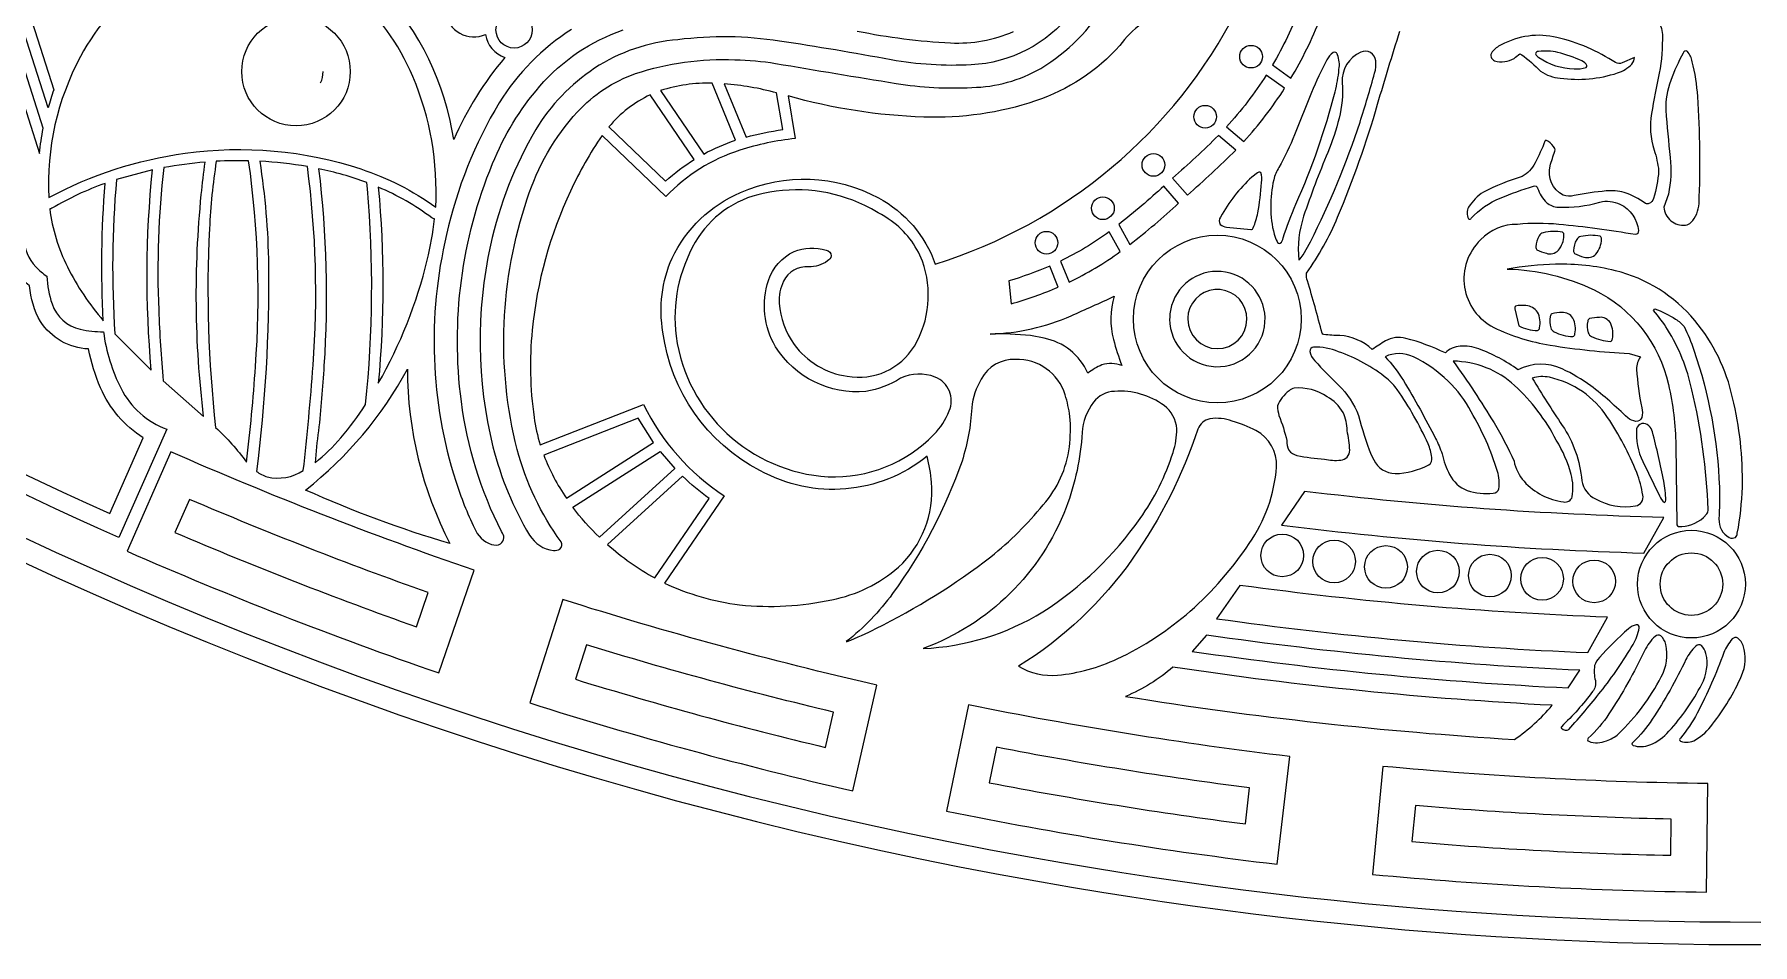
# Model space of a CAD drawing. Extents: x 0.3 to 22.9, y 0.3 to 22.9.
# Drawn here: x 6.842 to 11.589, y 0.273 to 2.79 of the extents above; entities that cross this region are included whole.
import ezdxf

# ---------------------------------------------------------------- set-up
doc = ezdxf.new("R2010")
doc.units = 0
doc.layers.get('0').update_dxf_attribs({"linetype": 'CONTINUOUS'})

msp = doc.modelspace()

# ---------------------------------------------------------------- linework, layer by layer
for points in [[(3.3142, 3.8737, 0.163521), (9.6242, 0.4465, 0.120172), (14.9519, 0.7854, 0.181777), (21.2452, 5.6945, 0.144148), (22.8969, 11.895, 0.188589), (19.6736, 19.5024, 0.185161), (12.301, 22.8811, 0.117209), (7.172, 22.009, 0.205007), (1.0046, 15.597, 0.089875), (0.2744, 11.5899, 0.190376), (3.3142, 3.8737)], [(19.638, 19.4494, 0.185169), (12.3102, 22.8179, 0.117227), (7.2083, 21.9566, 0.205002), (1.0677, 15.5872, 0.090157), (0.3369, 11.5899, 0.189152), (3.351, 3.9258, 0.162934), (9.5961, 0.5149, 0.121048), (14.9333, 0.845, 0.176273), (21.0659, 5.5259, 0.149242), (22.8347, 11.8803, 0.189626), (19.638, 19.4494)], [(3.6952, 4.7136, 0.093155), (6.7418, 2.309, 0.142562), (6.8139, 2.2274, 0.193525), (6.8466, 2.1464, 0.051441), (6.8766, 2.121, 0.066621), (6.8911, 2.0441, 0.260988), (6.9692, 1.9742, 0.057372), (7.0332, 1.9675, 0.084149), (7.0818, 1.8105, 0.191142), (7.2086, 1.6981), (7.076, 1.3986, -0.184586), (1.4291, 7.0046, -0.109103), (0.446, 11.7434, -0.195614), (3.7142, 19.4742, -0.012747), (4.1281, 19.8667), (4.5799, 19.3653, 0.143763), (1.4975, 14.3855, 0.10076), (1.2127, 10.1906, 0.147299), (3.6952, 4.7136)], [(1.0784, 12.0133, -0.172995), (3.713, 18.5618, -0.026822), (4.5094, 19.3689), (4.1244, 19.7961, 0.135351), (0.9831, 14.8536, 0.108341), (0.5953, 10.0918, 0.151917), (3.3881, 4.1189, 0.102753), (7.0505, 1.4647), (7.1431, 1.6738, -0.149793), (7.0253, 1.8122, -0.051818), (6.9916, 1.9198, -0.23974), (6.8591, 1.9955, -0.106316), (6.8288, 2.0946, -0.184724), (6.7664, 2.1998, -0.100062), (6.7055, 2.2716, -0.178747), (1.8261, 7.6664, -0.105978), (1.0784, 12.0133)], [(7.4529, 3.8197, -0.205715), (7.6615, 3.7513, -0.184719), (7.8161, 3.4392, -0.141867), (7.7913, 3.3085, -0.110117), (7.6762, 3.2015, -0.055577), (7.4763, 3.1171, -0.027096), (7.3424, 3.0824, 0.006977), (6.9191, 2.9991, 0.016213), (6.7898, 2.9674), (6.8958, 2.6359, 0.017124), (6.8802, 2.5861), (6.7612, 2.9582, -0.438231)], [(7.4985, 3.0149, 0.197669), (7.1601, 2.9419, 0.119096), (6.9694, 2.7279, 0.135738), (6.882, 2.3384, -0.089296), (7.2591, 2.4607, -0.115364), (7.7445, 2.4173, -0.077113), (7.951, 2.3117, 0.113835), (7.8879, 2.6728, 0.115144), (7.7164, 2.9085, 0.129715), (7.4985, 3.0149)], [(6.704, 2.9399), (6.856, 2.4604, -0.022007), (6.8668, 2.5297), (6.7326, 2.9491, -0.435886)], [(7.8665, 2.9115, 0.491726), (7.9775, 2.8504, 0.491827), (8.0886, 2.7893, 0.280496), (8.1422, 2.7257, 0.071928), (8.0008, 2.4987, 0.152292), (7.8001, 2.9123, 0.195421), (7.8665, 2.9115)], [(9.2488, 2.8396, -0.000414), (8.9618, 2.8885, 0.067324)], [(8.2942, 1.3667, 0.398075), (8.2972, 1.3866, -0.090971), (8.1759, 1.6421, -0.144048), (8.2039, 2.3345, -0.108928), (8.3428, 2.5752, -0.122702), (8.5031, 2.681, -0.091967), (8.7778, 2.7191, -0.034346), (8.8902, 2.7092, 0.002183), (9.2231, 2.6539, 0.053127), (9.4324, 2.6426, 0.126729), (9.6226, 2.6955, 0.123414), (9.8045, 2.8785, 0.050435)], [(8.8468, 1.5838, -0.245684), (8.5788, 1.9664, -0.1484), (8.6043, 2.1709, -0.183109), (8.7931, 2.3523, -0.231286), (9.174, 2.3377, -0.185878), (9.3313, 2.1546, 0.20124), (10.1644, 2.8553, 0.061677)], [(10.3135, 2.668, 0.039753), (10.3953, 2.8338), (10.3398, 2.8635, -0.039813), (10.2627, 2.7049), (10.3135, 2.668)], [(8.3262, 2.8032, 0.110485), (8.1264, 2.6004, 0.079907), (7.981, 2.2358, 0.136445), (8.0066, 1.5539, 0.03401), (8.0579, 1.4243)], [(8.0579, 1.4243, 0.20902), (8.1049, 1.3795, 0.207121), (8.1304, 1.381, 0.447999), (8.1327, 1.4148, -0.084666), (8.022, 1.7745, -0.131079), (8.1081, 2.4321, -0.081186), (8.2383, 2.6458, -0.132707), (8.4688, 2.8016, -0.100968)], [(9.707, 2.848, -0.216292), (9.4305, 2.7051, -0.057497), (9.2091, 2.7191, 0.008714), (8.901, 2.7708, 0.070461), (8.6204, 2.7746, 0.126404), (8.3899, 2.6956, 0.10968), (8.2274, 2.5262, 0.078564), (8.1026, 2.2071, 0.116088), (8.1093, 1.6491, 0.074088), (8.2104, 1.4049, 0.227178), (8.2762, 1.3627, 0.173781), (8.2942, 1.3667)], [(9.9009, 2.8183, 0.082757), (9.8411, 2.7584, -0.128438), (9.6082, 2.6054, -0.089298), (9.2996, 2.5607, -0.059966), (8.9246, 2.6191), (8.9444, 2.5015, 0.050895), (8.7911, 2.469, 0.124175), (8.5867, 2.3414), (8.4106, 2.51, 0.041427), (8.3236, 2.3564, 0.08583), (8.2176, 1.9717, 0.059772), (8.2228, 1.7307, 0.040965), (8.2399, 1.6549), (8.5251, 1.7659, 0.135282), (8.7481, 1.5142), (8.5831, 1.2728, 0.079638), (8.7905, 1.2126, 0.080692), (9.0454, 1.2266, 0.132821), (9.2294, 1.3165, 0.231922), (9.3209, 1.5512, 0.043098), (9.3086, 1.623, -0.304801), (8.8468, 1.5838)], [(11.3215, 2.8288, -0.230465), (11.3398, 2.7893, -0.050806), (11.3314, 2.6819, 0.019278), (11.3101, 2.5706, 0.126391), (11.3171, 2.4696, -0.054703), (11.3296, 2.4118, -0.056968), (11.3157, 2.336, -0.219447), (11.3028, 2.3215, -0.158852), (11.2933, 2.322, 0.082881), (11.2344, 2.3524, 0.083769), (11.1849, 2.3565, 0.029102), (11.0962, 2.3436, -0.123766), (11.0658, 2.345, -0.346204), (11.0296, 2.426, -0.010823), (11.0427, 2.4664, 0.322806), (11.0388, 2.4798, 0.102256), (11.0194, 2.4965, 0.4176), (11.0156, 2.4943, -0.023863), (10.9884, 2.4339, -0.151001), (10.9521, 2.3964, 0.053082), (10.8458, 2.3532, 0.115108), (10.8046, 2.3119, 0.244827), (10.8045, 2.2794, 0.469237), (10.8116, 2.281, -0.105716), (10.8921, 2.3368, -0.024576), (10.9842, 2.37)], [(9.1157, 2.7986, 0.038178), (9.3735, 2.7659, 0.115021), (9.547, 2.7974, 0.132147)], [(10.9842, 2.37, -0.414474), (10.9952, 2.3645, 0.118466), (11.0203, 2.3241, 0.159606), (11.0523, 2.3118, 0.084902), (11.167, 2.3258, -0.173575), (11.2227, 2.3199, -0.260666), (11.274, 2.2469), (11.2717, 2.239, -0.241431), (11.2653, 2.2359, 0.019899), (11.0537, 2.2641, 0.045617), (10.9397, 2.2643, 0.208046), (10.8377, 2.2214, 0.518149), (10.8744, 1.9793, 0.073303), (11.0301, 1.9302, 0.028219), (11.2483, 1.9076), (11.2797, 1.8983, 0.173279), (11.2686, 1.8637, 0.037222), (11.2832, 1.757, -0.115189), (11.283, 1.7306, -0.377992), (11.267, 1.7195, -0.147388), (11.2441, 1.7294, 0.026161), (11.1423, 1.8181, 0.047417), (11.0632, 1.8645, 0.230571), (10.9409, 1.8624, 0.068899), (10.8324, 1.92, 0.104407), (10.7812, 1.9275, 0.186196), (10.7404, 1.9087, 0.051687), (10.6312, 1.9489, 0.20441), (10.5749, 1.942, 0.028144), (10.5383, 1.9179, 0.179065), (10.4487, 1.9569, -0.032457), (10.4042, 1.9599, -0.2905), (10.3998, 1.9631, 0.012097), (10.3592, 2.1081, -0.131773), (10.3568, 2.129, 0.055374), (10.4427, 2.2843, 0.028846), (10.5533, 2.5965, -0.007324), (10.615, 2.7985, -0.140694)], [(11.2557, 2.7071, 0.145244), (11.2628, 2.7257), (11.2285, 2.7106, -0.219774), (11.2105, 2.7113, 0.087597), (11.0487, 2.781, 0.184908), (10.8947, 2.7602, 0.110786), (10.8693, 2.7407, 0.499648), (10.8764, 2.7164, 0.205804), (10.9307, 2.7231, -0.048894), (10.946, 2.7353), (10.9514, 2.7332, -0.0295), (11.0032, 2.6878, 0.135493), (11.0574, 2.6684, 0.114836), (11.216, 2.6829, 0.114804), (11.2557, 2.7071)], [(10.2805, 2.4213, 0.079364), (10.2662, 2.3876, 0.118591), (10.2673, 2.2367, 0.072198), (10.2756, 2.2165, 0.407324), (10.2844, 2.2118, 0.180981), (10.2924, 2.2271, -0.019408), (10.3274, 2.3203, 0.04287), (10.4357, 2.6308, 0.038891), (10.4465, 2.6924, 0.130557), (10.4423, 2.7333, 0.51035), (10.43, 2.7392, 0.098582), (10.4133, 2.7194, 0.026401), (10.3707, 2.6285), (10.3235, 2.512, -0.036067), (10.2805, 2.4213)], [(10.5046, 2.5466, 0.007923), (10.545, 2.6826, 0.090468), (10.5481, 2.7162, 0.535217), (10.5066, 2.7401, 0.318516), (10.4555, 2.6557, -0.077782), (10.4468, 2.5578, -0.035851), (10.4158, 2.4633, 0.019696), (10.3488, 2.2869, 0.108247), (10.3357, 2.1656, 0.088226), (10.3477, 2.1804), (10.3678, 2.2163, 0.036992), (10.5046, 2.5466)], [(11.1176, 2.7159, 0.04922), (11.0508, 2.7393, 0.093935), (10.9981, 2.7419, 0.416808), (10.9897, 2.7354, 0.203414), (10.9982, 2.7257, 0.148024), (11.096, 2.6946, 0.130919), (11.1295, 2.6983, 0.328077), (11.1315, 2.703, 0.17746), (11.1176, 2.7159)], [(11.4189, 2.2693, 0.177161), (11.4411, 2.3218, 0.02814), (11.4376, 2.6174, 0.045078), (11.4223, 2.7139, 0.127797), (11.4089, 2.742, 0.587308), (11.3974, 2.7379, 0.043976), (11.3633, 2.6618, 0.109444), (11.3496, 2.5797, 0.009898), (11.3615, 2.449, -0.07973), (11.3567, 2.3478), (11.3439, 2.3121, 0.426759), (11.4039, 2.2622, 0.166019), (11.4189, 2.2693)], [(7.6331, 2.6551, 0.108712), (7.64, 2.6865)], [(10.1357, 2.5335), (10.1834, 2.4931, 0.042152), (10.2963, 2.6403), (10.2456, 2.6771, -0.043231), (10.1357, 2.5335)], [(8.6655, 2.4436), (8.5437, 2.6227, 0.107946), (8.4295, 2.5335), (8.5863, 2.3834, -0.049551), (8.6655, 2.4436)], [(8.6916, 2.4587, -0.043027), (8.7797, 2.4968), (8.7148, 2.6545, 0.082838), (8.5722, 2.6342), (8.6916, 2.4587)], [(8.8927, 2.6276, 0.046792), (8.7478, 2.653), (8.8085, 2.5057, -0.029887), (8.9099, 2.5261), (8.8927, 2.6276)], [(10.1134, 2.5098, -0.014831), (9.9867, 2.3921), (10.0276, 2.3448, 0.014423), (10.1612, 2.4693), (10.1134, 2.5098)], [(7.1859, 2.027, 0.012651), (7.198, 1.832), (7.3099, 1.7333, -0.054888), (7.3034, 2.3465, -0.010157), (7.3142, 2.4364, 0.025357), (7.1998, 2.421, 0.039281), (7.1859, 2.027)], [(7.453, 1.8709, 0.053834), (7.4343, 2.4399, 0.019117), (7.3448, 2.4385, 0.025809), (7.326, 2.2526, 0.040373), (7.3431, 1.7027, -0.047455), (7.4286, 1.6069, 0.012817), (7.453, 1.8709)], [(7.4648, 2.4388, -0.036188), (7.489, 2.151, -0.034887), (7.4558, 1.5812, 0.082304), (7.4858, 1.5663, 0.206161), (7.5853, 1.5836, 0.009216), (7.6124, 1.8749, 0.051596), (7.5965, 2.424, 0.030697), (7.4648, 2.4388)], [(6.8909, 2.3089, -0.107858), (6.8848, 2.3069, 0.08557), (6.9335, 2.1469, 0.060621), (7.0327, 1.9978, -0.033998), (7.0379, 2.3775, 0.047837), (6.8909, 2.3089)], [(7.1654, 1.8615, -0.048273), (7.1687, 2.4148), (7.0691, 2.3882, 0.038224), (7.0646, 1.9615), (7.1654, 1.8615)], [(7.7626, 2.3629), (7.7609, 2.3796, 0.038407), (7.6276, 2.4181, -0.045786), (7.6423, 1.8731, -0.009693), (7.6273, 1.6936, 0.026534), (7.6181, 1.6054, 0.048599), (7.6888, 1.6739, 0.03365), (7.7572, 1.7665, 0.047628), (7.7626, 2.3629)], [(10.1195, 2.2844, 0.312325), (10.1184, 2.2639, 0.141328), (10.1361, 2.2567), (10.2029, 2.2496, 0.330842), (10.2097, 2.2547, 0.050049), (10.222, 2.2957, 0.034212), (10.2324, 2.3795, 0.120952), (10.2303, 2.408, 0.280341), (10.221, 2.4065), (10.2058, 2.3951, 0.081255), (10.1195, 2.2844)], [(7.7925, 1.8249, 0.06975), (7.9277, 2.1655, 0.030591), (7.948, 2.2791, -0.135074), (7.9405, 2.2821, 0.061509), (7.7924, 2.367, -0.046212), (7.7925, 1.8249)], [(9.3695, 1.7484, 0.425668), (9.3307, 1.8421, 0.207031), (9.2355, 1.8387, -0.099299), (9.1394, 1.8024, -0.285044), (8.8902, 1.9259, -0.218806), (8.8704, 2.1094, -0.205014), (8.941, 2.1888, -0.169043), (9.0294, 2.1928, -0.39247), (9.044, 2.1769, -0.199198), (9.0336, 2.1631, -0.167559), (8.9812, 2.1471, 0.300906), (8.912, 2.1074, 0.129263), (8.8999, 2.0461, 0.131126), (8.941, 1.9322, 0.199652), (9.0882, 1.8443, 0.307967), (9.2736, 1.9275, 0.221301), (9.2958, 2.1625, 0.146839), (9.2094, 2.2738, 0.039004), (9.1362, 2.3164, 0.170449), (8.8561, 2.3493, 0.217334), (8.6681, 2.2147, 0.163774), (8.6151, 1.9551, 0.357316), (9.0351, 1.5666, 0.213892), (9.3275, 1.6832, 0.099283), (9.3695, 1.7484)], [(9.8687, 2.2083, 0.021046), (10.0035, 2.3229), (9.9626, 2.3702, -0.019025), (9.838, 2.2635), (9.8687, 2.2083)], [(9.7006, 2.1044, 0.044243), (9.8423, 2.1888), (9.8118, 2.2438, -0.045004), (9.6769, 2.1625), (9.7006, 2.1044)], [(11.0194, 2.1843, 0.283679), (11.0526, 2.1925, 0.168231), (11.068, 2.2338, 0.303962), (11.0641, 2.2423, 0.104845), (11.0107, 2.2411, 0.191308), (10.9993, 2.2327, 0.146767), (10.9907, 2.2021, 0.2371), (10.9934, 2.1939, 0.052234), (11.0194, 2.1843)], [(11.1032, 2.2222, 0.146771), (11.0946, 2.1916, 0.237071), (11.0973, 2.1834, 0.052253), (11.1233, 2.1737, 0.283688), (11.1565, 2.182, 0.168231), (11.1719, 2.2232, 0.303962), (11.168, 2.2317, 0.104849), (11.1146, 2.2305, 0.20145), (11.1032, 2.2222)], [(9.5408, 2.0448, 0.033558), (9.671, 2.0909), (9.6474, 2.1488, -0.031936), (9.5341, 2.1079), (9.5408, 2.0448)], [(11.4211, 1.8071, 0.085677), (11.3541, 1.974, 0.044044), (11.3155, 2.0257), (11.3186, 2.0311, -0.050897), (11.3766, 2.0024, -0.084647), (11.3998, 1.9817, -0.035012), (11.4268, 1.9164, -0.073747), (11.4974, 1.5373, -0.018666), (11.4962, 1.4501, 0.284412), (11.5247, 1.3984, 0.225909), (11.5418, 1.3988, 0.137184), (11.5469, 1.4105, 0.039413), (11.5609, 1.5379, 0.064168), (11.5338, 1.7851, 0.119955), (11.4296, 1.9984, 0.158611), (11.21, 2.1361, 0.066155), (11.0449, 2.154, 0.036867), (10.9111, 2.1408, -0.103289), (11.151, 2.0836, -0.226882), (11.3567, 1.8213, -0.053656), (11.3771, 1.6534), (11.3802, 1.4335, 0.338831), (11.3841, 1.4293, 0.192115), (11.4535, 1.4536), (11.463, 1.4644, 0.151977), (11.4662, 1.4761, 0.050937), (11.4211, 1.8071)], [(10.2419, 1.9941, 0.894855), (9.984, 2.0396, 0.071487), (9.9787, 2.0024, 0.968556), (10.2419, 1.9941)], [(9.825, 2.0654, 0.136494), (9.8235, 1.9461, 0.026499), (9.8466, 1.874, 0.163131), (9.7916, 1.876, 0.059211), (9.7522, 1.8527, 0.250193), (9.6317, 1.9495), (9.5938, 1.9566, 0.033447), (9.483, 1.9611, 0.096841), (9.7066, 2.0116, 0.00547), (9.825, 2.0654)], [(10.0302, 2.0184, 0.048901), (10.0287, 2.0024, 0.413169), (10.1102, 1.9207, 0.412806), (10.1921, 2.0019, 0.90998), (10.0302, 2.0184)], [(10.963, 2.0395, 0.079439), (10.9341, 2.0384, 0.329022), (10.9325, 2.0308), (10.9431, 1.9838, 0.11219), (10.9949, 1.9705, 0.303995), (11.0006, 1.9779, 0.168227), (10.9949, 2.0216, 0.246071), (10.963, 2.0395)], [(11.0316, 1.9779, 0.212671), (11.0409, 1.9671, 0.093941), (11.0926, 1.9538, 0.303957), (11.0983, 1.9613, 0.168229), (11.0927, 2.0049, 0.283674), (11.0622, 2.0205, 0.052267), (11.0347, 2.017, 0.237072), (11.0302, 2.0096, 0.14676), (11.0316, 1.9779)], [(11.1352, 1.9646, 0.212671), (11.1445, 1.9539, 0.093941), (11.1962, 1.9406, 0.303957), (11.2019, 1.948, 0.168229), (11.1962, 1.9917, 0.283674), (11.1658, 2.0072, 0.052267), (11.1383, 2.0037, 0.237072), (11.1338, 1.9964, 0.14676), (11.1352, 1.9646)], [(10.579, 1.838, 0.087328), (10.4453, 1.912, 0.114452), (10.3763, 1.9245, 0.41196), (10.3659, 1.9131, 0.148937), (10.3796, 1.8871, 0.015172), (10.4454, 1.8196, -0.111248), (10.5003, 1.7361, 0.029373), (10.5353, 1.6271), (10.5424, 1.613, 0.272592), (10.6015, 1.5751, 0.116993), (10.6943, 1.5996, 0.325822), (10.7028, 1.62, 0.076924), (10.6924, 1.6576, 0.0475), (10.6075, 1.8073, 0.068187), (10.579, 1.838)], [(10.6243, 1.8327, -0.01863), (10.7133, 1.6725, -0.035026), (10.7313, 1.63, 0.063783), (10.7522, 1.5725, 0.18154), (10.8007, 1.5287, 0.106082), (10.8727, 1.521, 0.332006), (10.888, 1.5329, 0.111725), (10.8843, 1.5815, 0.059157), (10.8115, 1.7458, 0.091351), (10.7478, 1.8307, 0.082337), (10.652, 1.898, 0.224726), (10.5736, 1.8984, -0.047543), (10.6243, 1.8327)], [(7.8728, 1.8641, 0.119639), (7.9905, 1.3818, -0.034442), (7.5917, 1.5299, 0.102435), (7.8728, 1.8641)], [(9.0853, 1.1108), (9.088, 1.1109, 0.015187), (9.1669, 1.1466, 0.048795), (9.4847, 1.3452, 0.05193), (9.6294, 1.4888, 0.149473), (9.7016, 1.6493, 0.054886), (9.7029, 1.7334, 0.043265), (9.69, 1.7931, 0.338356), (9.5526, 1.8908, 0.288814), (9.4581, 1.8366, 0.107862), (9.432, 1.7573, -0.061703), (9.4051, 1.6099, -0.073054), (9.2131, 1.2434, -0.069385), (9.0853, 1.1108)], [(11.0669, 1.4972, 0.404615), (11.0909, 1.5114, 0.107295), (11.0879, 1.5728, 0.073089), (11.0469, 1.6675, 0.08847), (10.9318, 1.8186, 0.185097), (10.7617, 1.886, -0.021521), (10.8749, 1.7153, -0.030679), (10.93, 1.6097, 0.134656), (10.9577, 1.5541, 0.182524), (11.0669, 1.4972)], [(10.4579, 1.744, 0.130431), (10.4135, 1.7878, 0.167232), (10.3228, 1.8117, 0.119611), (10.3087, 1.8041, 0.130586), (10.2766, 1.7629, 0.067566), (10.2807, 1.7357, -0.033783), (10.3025, 1.6667, 0.132079), (10.3079, 1.6398, 0.176642), (10.3303, 1.6256, 0.041346), (10.4068, 1.6153, 0.087932), (10.4512, 1.6125, 0.400113), (10.4762, 1.6397, 0.058977), (10.4687, 1.6941, 0.116303), (10.4579, 1.744)], [(10.9805, 1.8394, 0.016247), (11.0634, 1.7084, -0.130445), (11.117, 1.5556, 0.235163), (11.1553, 1.5052, 0.167637), (11.2659, 1.486, 0.438058), (11.2857, 1.5159, 0.054486), (11.2692, 1.578, 0.053102), (11.1884, 1.7307, 0.197127), (11.0278, 1.8414, 0.129022), (10.9805, 1.8394)], [(9.9882, 1.6338, 0.07688), (9.9986, 1.6989, 0.212754), (9.9633, 1.7633, 0.178738), (9.8263, 1.8025, 0.231587), (9.7687, 1.7724, 0.152302), (9.7368, 1.6889, -0.077154), (9.6927, 1.4817, -0.217582), (9.2976, 1.0917, 0.127412), (9.6287, 1.1932, 0.096134), (9.897, 1.4507, 0.075998), (9.9882, 1.6338)], [(8.2498, 1.6262, 0.059023), (8.3122, 1.5071), (8.5528, 1.6608), (8.5108, 1.7282), (8.2498, 1.6262)], [(10.0354, 1.195, 0.066222), (10.1987, 1.3822, 0.132751), (10.2741, 1.5938, 0.296349), (10.2169, 1.6941, 0.04718), (10.1518, 1.7203, 0.127489), (10.0897, 1.7267, 0.24893), (10.0566, 1.6982, -0.072191), (9.8769, 1.3411, -0.102109), (9.561, 1.0427, 0.153678), (9.6692, 1.0179, 0.086039), (9.8341, 1.0632, 0.070008), (10.0354, 1.195)], [(11.3023, 1.707, 0.619851), (11.2687, 1.6989, 0.136662), (11.2857, 1.6086), (11.3323, 1.5139, 0.207304), (11.3461, 1.4957, 0.311373), (11.3492, 1.5014, 0.044724), (11.3437, 1.5545, 0.013256), (11.3127, 1.6904, 0.155912), (11.3023, 1.707)], [(7.2193, 1.6353), (7.0982, 1.3607, 0.020383), (7.9596, 1.0242), (8.0569, 1.308, -0.020325), (7.2193, 1.6353)], [(8.4036, 1.3994, -0.038157), (8.3296, 1.4826), (8.5708, 1.6367), (8.6118, 1.5891), (8.4036, 1.3994)], [(8.5563, 1.2868), (8.7064, 1.5064, -0.036203), (8.6329, 1.5677), (8.4257, 1.379, 0.054987), (8.5563, 1.2868)], [(10.3516, 1.526), (10.2878, 1.4331, 0.024279), (11.2883, 1.3557), (11.3438, 1.4543, -0.024281), (10.3516, 1.526)], [(7.2304, 1.4125, 0.015896), (7.8976, 1.1518), (7.9301, 1.2464, -0.015827), (7.2707, 1.504), (7.2304, 1.4125)], [(11.1338, 1.0803), (11.1882, 1.1782, -0.02443), (10.173, 1.2663), (10.1085, 1.1742, 0.024332), (11.1338, 1.0803)], [(9.17, 0.9906, -0.020326), (8.3023, 1.227), (8.2111, 0.9411, 0.020382), (9.1034, 0.6981), (9.17, 0.9906)], [(11.1658, 1.0665, 0.1361), (11.1527, 1.0445, 0.108688), (11.155, 1.0031, -0.197091), (11.1471, 0.9725, -0.042203), (11.0608, 0.8756, 0.427454), (11.0615, 0.8712, 0.381057), (11.0817, 0.8676, 0.005825), (11.1702, 0.9727, 0.031972), (11.2588, 1.1027, 0.090551), (11.2758, 1.1487, 0.598283), (11.2677, 1.1575, 0.116827), (11.2461, 1.1461, 0.030995), (11.1658, 1.0665)], [(8.3674, 1.1019), (8.337, 1.0066, 0.015896), (9.0282, 0.8183), (9.0504, 0.9159, -0.015827), (8.3674, 1.1019)], [(10.0409, 1.0839, 0.024452), (11.0797, 0.9829), (11.1118, 1.0315, -0.024332), (10.0803, 1.1287), (10.0409, 1.0839)], [(11.3358, 1.1269, 0.367342), (11.3198, 1.1252, 0.086836), (11.2905, 1.0856, -0.034844), (11.1924, 0.9113, -0.059492), (11.1353, 0.8437, 0.603028), (11.1364, 0.8352, 0.195623), (11.1854, 0.8367, 0.100871), (11.2185, 0.8557, 0.082993), (11.3367, 1.0134, 0.181599), (11.3492, 1.1032, 0.148283), (11.3358, 1.1269)], [(11.4048, 1.0611, -0.034851), (11.3119, 0.896, -0.059484), (11.2579, 0.832, 0.603), (11.2589, 0.8239, 0.173657), (11.3053, 0.8253, 0.126945), (11.358, 0.8634, 0.067011), (11.4486, 0.9927, 0.181615), (11.4604, 1.0778, 0.148258), (11.4477, 1.1002, 0.335784), (11.4326, 1.0986, 0.090377), (11.4048, 1.0611)], [(11.5632, 1.0996, 0.145042), (11.5481, 1.1204, 0.344615), (11.5331, 1.1181, 0.09293), (11.5097, 1.0804, -0.033004), (11.4359, 0.9131, -0.056269), (11.3895, 0.8443, 0.533127), (11.3903, 0.8357, 0.237546), (11.4311, 0.8395, 0.11944), (11.4783, 0.8824, 0.063604), (11.5587, 1.0162, 0.182298), (11.5632, 1.0996)], [(9.9879, 1.0402, -0.079121), (9.8568, 0.9594, 0.025026), (10.9313, 0.8404, 0.067889), (11.0353, 0.9347, -0.024516), (9.9879, 1.0402)], [(10.2753, 0.4954), (10.3104, 0.7933, -0.020326), (9.4226, 0.9361), (9.3623, 0.6421, 0.020383), (10.2753, 0.4954)], [(10.1995, 0.7063, -0.015828), (9.5006, 0.8187), (9.4805, 0.7207, 0.015896), (10.1878, 0.607), (10.1995, 0.7063)], [(10.5674, 0.7659), (10.5387, 0.4672, 0.020383), (11.4622, 0.4184), (11.4654, 0.7183, -0.020326), (10.5674, 0.7659)], [(11.3633, 0.52), (11.3644, 0.62, -0.015828), (10.6575, 0.6575), (10.6479, 0.5579, 0.015895), (11.3633, 0.52)]]:
    msp.add_lwpolyline(points, format="xyb")
for centre, radius in [((8.1676, 2.8016), 0.05), ((7.5651, 2.6865), 0.1499), ((10.2035, 2.7278), 0.0313), ((10.0769, 2.5619), 0.0313), ((9.9338, 2.4285), 0.0313), ((9.7943, 2.3087), 0.0313), ((9.6385, 2.2135), 0.0313), ((10.1104, 2.0025), 0.2317), ((10.2898, 1.3491), 0.059), ((10.4329, 1.3322), 0.059), ((11.4202, 1.2697), 0.1489), ((10.5763, 1.3173), 0.059), ((10.7199, 1.3043), 0.059), ((10.8636, 1.2933), 0.059), ((11.0075, 1.2844), 0.059), ((11.1514, 1.2774), 0.059), ((11.4202, 1.2697), 0.0864)]:
    msp.add_circle(centre, radius)

doc.saveas('drawing.dxf')
